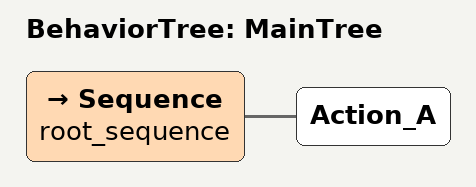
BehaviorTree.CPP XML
<root BTCPP_format="4" >
    <BehaviorTree ID="MainTree">
       <Sequence name="root_sequence">
           <Action_A/>
       </Sequence>
    </BehaviorTree>
</root>
